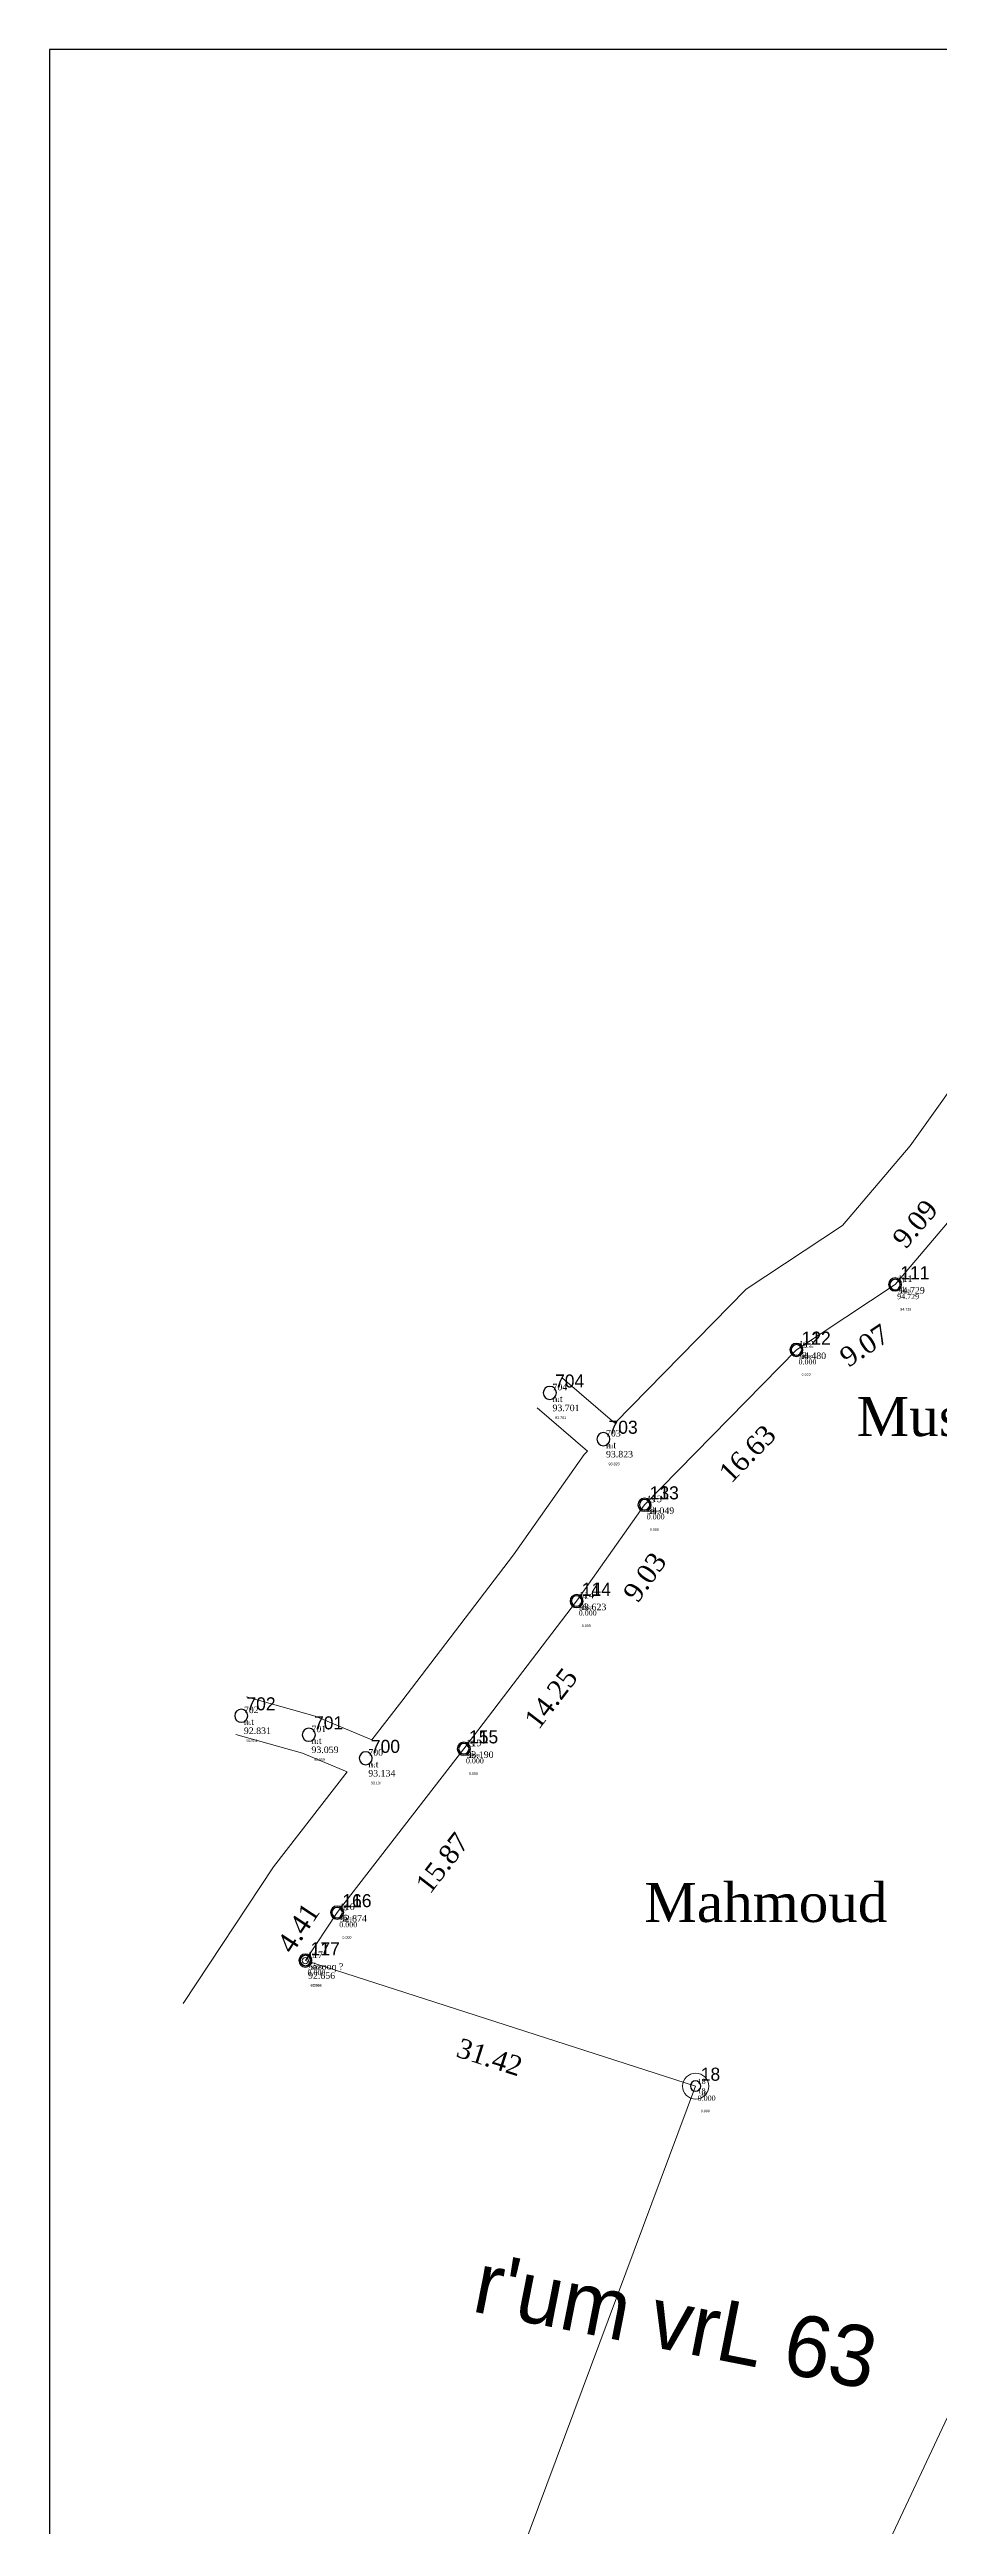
# Model space of a CAD drawing. Header units: millimetres. Extents: x 0 to 151572, y 0 to 180002.
# Drawn here: x 151242.4 to 151310.6, y 179811.9 to 180001.7 of the extents above; entities that cross this region are included whole.
import ezdxf

# ---------------------------------------------------------------- set-up
doc = ezdxf.new("R2010")
doc.units = ezdxf.units.MM
doc.layers.get('0').update_dxf_attribs({"linetype": 'CONTINUOUS'})
doc.layers.get('DEFPOINTS').update_dxf_attribs({"linetype": 'CONTINUOUS'})
for name, color, linetype in [('11', 7, 'CONTINUOUS'), ('12', 7, 'CONTINUOUS'), ('13', 7, 'CONTINUOUS'), ('14', 7, 'CONTINUOUS'), ('15', 7, 'CONTINUOUS'), ('16', 7, 'CONTINUOUS'), ('17', 7, 'CONTINUOUS'), ('18', 7, 'CONTINUOUS'), ('5azooq', 7, 'CONTINUOUS'), ('DIM', 12, 'CONTINUOUS'), ('DIM6', 2, 'CONTINUOUS'), ('FRAME', 7, 'CONTINUOUS'), ('Layer1', 4, 'CONTINUOUS'), ('LINE', 3, 'CONTINUOUS'), ('n.t', 7, 'CONTINUOUS'), ('Point_Codes', 7, 'CONTINUOUS'), ('Point_Elevations', 7, 'CONTINUOUS'), ('Point_Names', 7, 'CONTINUOUS')]:
    doc.layers.add(name, color=color, linetype=linetype)
doc.styles.add('F1', font='f1.shx', dxfattribs={"height": 0.5})
doc.styles.add('MONOTEXT', font='txt')
doc.styles.get("Standard").update_dxf_attribs({"font": 'times.ttf', "height": 1})
doc.dimstyles.new('250', dxfattribs={"dimtxt": 1.5, "dimasz": 0.18, "dimexe": 0.18, "dimexo": 0.0625, "dimgap": 0.09, "dimtad": 0, "dimzin": 0, "dimdsep": 46, "dimtxsty": 'Standard', "dimcen": 0.09, "dimse1": 1, "dimse2": 1, "dimsd1": 1, "dimsd2": 1, "dimclrt": 2, "dimazin": 0, "dimtfac": 1, "dimtofl": 0, "dimtmove": 0, "dimatfit": 3, "dimfxl": 1, "dimtolj": 1, "dimtzin": 0, "dimarcsym": 0})

# ---------------------------------------------------------------- blocks, each defined once
blk = doc.blocks.new('CIRCLE', base_point=(100, 100))
at = {"color": 0}
for start, end in [(90, 270), (270, 90)]:
    blk.add_arc((100, 100), 100, start, end, dxfattribs=at)
at = {"flags": 1}
for tag in ['NAME', 'FEATURE_CODE']:
    blk.add_attdef(tag, (0, 0), '', height=1, dxfattribs=at)
blk = doc.blocks.new('*D41')
at = {"layer": 'DEFPOINTS', "color": 0, "transparency": 16777216}
for p in [(151261.99, 179855.24), (151261.15, 179852.64), (151291.89, 179845.62)]:
    blk.add_point(p, dxfattribs=at)
at = {"layer": 'DIM6', "color": 2, "lineweight": 0, "transparency": 16777216, "insert": (151276.1, 179847.83), "char_height": 1.5, "attachment_point": 5, "rotation": 342.1522}
blk.add_mtext('\\A1;31.42', dxfattribs=at)
blk = doc.blocks.new('*D40')
at = {"layer": 'DEFPOINTS', "color": 0, "transparency": 16777216}
for p in [(151264.42, 179858.92), (151260.46, 179856.26), (151261.99, 179855.24)]:
    blk.add_point(p, dxfattribs=at)
at = {"layer": 'DIM6', "color": 2, "lineweight": 0, "transparency": 16777216, "insert": (151261.45, 179857.75), "char_height": 1.5, "attachment_point": 5, "rotation": 56.5016}
blk.add_mtext('\\A1;4.41', dxfattribs=at)
blk = doc.blocks.new('*D39')
at = {"layer": 'DEFPOINTS', "color": 0, "transparency": 16777216}
for p in [(151274.13, 179871.48), (151277.34, 179869), (151264.42, 179858.92)]:
    blk.add_point(p, dxfattribs=at)
at = {"layer": 'DIM6', "color": 2, "lineweight": 0, "transparency": 16777216, "insert": (151272.49, 179862.72), "char_height": 1.5, "attachment_point": 5, "rotation": 52.2963}
blk.add_mtext('\\A1;15.87', dxfattribs=at)
blk = doc.blocks.new('*D38')
at = {"layer": 'DEFPOINTS', "color": 0, "transparency": 16777216}
for p in [(151282.77, 179882.8), (151274.13, 179871.48), (151276.49, 179869.68)]:
    blk.add_point(p, dxfattribs=at)
at = {"layer": 'DIM6', "color": 2, "lineweight": 0, "transparency": 16777216, "insert": (151280.81, 179875.34), "char_height": 1.5, "attachment_point": 5, "rotation": 52.6562}
blk.add_mtext('\\A1;14.25', dxfattribs=at)
blk = doc.blocks.new('*D37')
at = {"layer": 'DEFPOINTS', "color": 0, "transparency": 16777216}
for p in [(151287.97, 179890.18), (151282.77, 179882.8), (151285.39, 179880.95)]:
    blk.add_point(p, dxfattribs=at)
at = {"layer": 'DIM6', "color": 2, "lineweight": 0, "transparency": 16777216, "insert": (151288, 179884.64), "char_height": 1.5, "attachment_point": 5, "rotation": 54.8137}
blk.add_mtext('\\A1;9.03', dxfattribs=at)
blk = doc.blocks.new('*D36')
at = {"layer": 'DEFPOINTS', "color": 0, "transparency": 16777216}
for p in [(151299.61, 179902.06), (151287.97, 179890.18), (151290.04, 179888.16)]:
    blk.add_point(p, dxfattribs=at)
at = {"layer": 'DIM6', "color": 2, "lineweight": 0, "transparency": 16777216, "insert": (151295.86, 179894.1), "char_height": 1.5, "attachment_point": 5, "rotation": 45.5641}
blk.add_mtext('\\A1;16.63', dxfattribs=at)
blk = doc.blocks.new('*D35')
at = {"layer": 'DEFPOINTS', "color": 0, "transparency": 16777216}
for p in [(151307.17, 179907.07), (151299.61, 179902.06), (151301.06, 179899.88)]:
    blk.add_point(p, dxfattribs=at)
at = {"layer": 'DIM6', "color": 2, "lineweight": 0, "transparency": 16777216, "insert": (151304.84, 179902.39), "char_height": 1.5, "attachment_point": 5, "rotation": 33.5629}
blk.add_mtext('\\A1;9.07', dxfattribs=at)
blk = doc.blocks.new('*D34')
at = {"layer": 'DEFPOINTS', "color": 0, "transparency": 16777216}
for p in [(151313.06, 179914), (151305.78, 179908.25), (151307.17, 179907.07)]:
    blk.add_point(p, dxfattribs=at)
at = {"layer": 'DIM6', "color": 2, "lineweight": 0, "transparency": 16777216, "insert": (151308.72, 179911.72), "char_height": 1.5, "attachment_point": 5, "rotation": 49.6686}
blk.add_mtext('\\A1;9.09', dxfattribs=at)
blk = doc.blocks.new('A$C45845B06')
at = {"layer": '11', "color": 30}
ref = blk.add_blockref('CIRCLE', (45.59, 229.77, 94.73), dxfattribs=dict(at, xscale=0.003999999986262992, yscale=0.003999999986262992, zscale=0.003999999986262992))
ref.add_attrib('NAME', '11', (45.75, 229.93, 94.73), dxfattribs={"layer": '0', "height": 0.4})
ref.add_attrib('FEATURE_CODE', '11', (45.75, 229.21, 94.73), dxfattribs={"layer": '0', "height": 0.4})
ref.add_attrib('ELEVATION', '94.729', (45.75, 228.65, 94.73), dxfattribs={"layer": '0', "height": 0.4})
at = {"layer": '12', "color": 30}
ref = blk.add_blockref('CIRCLE', (38.03, 224.76), dxfattribs=dict(at, xscale=0.003999999986262992, yscale=0.003999999986262992, zscale=0.003999999986262992))
ref.add_attrib('NAME', '12', (38.19, 224.92), dxfattribs={"layer": '0', "height": 0.4})
ref.add_attrib('FEATURE_CODE', '12', (38.19, 224.2), dxfattribs={"layer": '0', "height": 0.4})
ref.add_attrib('ELEVATION', '0.000', (38.19, 223.64), dxfattribs={"layer": '0', "height": 0.4})
at = {"layer": '13', "color": 30}
ref = blk.add_blockref('CIRCLE', (26.39, 212.89), dxfattribs=dict(at, xscale=0.003999999986262992, yscale=0.003999999986262992, zscale=0.003999999986262992))
ref.add_attrib('NAME', '13', (26.55, 213.05), dxfattribs={"layer": '0', "height": 0.4})
ref.add_attrib('FEATURE_CODE', '13', (26.55, 212.33), dxfattribs={"layer": '0', "height": 0.4})
ref.add_attrib('ELEVATION', '0.000', (26.55, 211.77), dxfattribs={"layer": '0', "height": 0.4})
at = {"layer": '14', "color": 30}
ref = blk.add_blockref('CIRCLE', (21.18, 205.51), dxfattribs=dict(at, xscale=0.003999999986262992, yscale=0.003999999986262992, zscale=0.003999999986262992))
ref.add_attrib('NAME', '14', (21.34, 205.67), dxfattribs={"layer": '0', "height": 0.4})
ref.add_attrib('FEATURE_CODE', '14', (21.34, 204.95), dxfattribs={"layer": '0', "height": 0.4})
ref.add_attrib('ELEVATION', '0.000', (21.34, 204.39), dxfattribs={"layer": '0', "height": 0.4})
at = {"layer": '15', "color": 30}
ref = blk.add_blockref('CIRCLE', (12.54, 194.18), dxfattribs=dict(at, xscale=0.003999999986262992, yscale=0.003999999986262992, zscale=0.003999999986262992))
ref.add_attrib('NAME', '15', (12.7, 194.34), dxfattribs={"layer": '0', "height": 0.4})
ref.add_attrib('FEATURE_CODE', '15', (12.7, 193.62), dxfattribs={"layer": '0', "height": 0.4})
ref.add_attrib('ELEVATION', '0.000', (12.7, 193.06), dxfattribs={"layer": '0', "height": 0.4})
at = {"layer": '16', "color": 30}
ref = blk.add_blockref('CIRCLE', (2.83, 181.62), dxfattribs=dict(at, xscale=0.003999999986262992, yscale=0.003999999986262992, zscale=0.003999999986262992))
ref.add_attrib('NAME', '16', (2.99, 181.78), dxfattribs={"layer": '0', "height": 0.4})
ref.add_attrib('FEATURE_CODE', '16', (2.99, 181.06), dxfattribs={"layer": '0', "height": 0.4})
ref.add_attrib('ELEVATION', '0.000', (2.99, 180.5), dxfattribs={"layer": '0', "height": 0.4})
at = {"layer": '17', "color": 30}
ref = blk.add_blockref('CIRCLE', (0.4, 177.95), dxfattribs=dict(at, xscale=0.003999999986262992, yscale=0.003999999986262992, zscale=0.003999999986262992))
ref.add_attrib('NAME', '17', (0.56, 178.11), dxfattribs={"layer": '0', "height": 0.4})
ref.add_attrib('FEATURE_CODE', '17', (0.56, 177.39), dxfattribs={"layer": '0', "height": 0.4})
ref.add_attrib('ELEVATION', '0.000', (0.56, 176.83), dxfattribs={"layer": '0', "height": 0.4})
at = {"layer": '18', "color": 30}
ref = blk.add_blockref('CIRCLE', (30.3, 168.32), dxfattribs=dict(at, xscale=0.003999999986262992, yscale=0.003999999986262992, zscale=0.003999999986262992))
ref.add_attrib('NAME', '18', (30.46, 168.48), dxfattribs={"layer": '0', "height": 0.4})
ref.add_attrib('FEATURE_CODE', '18', (30.46, 167.76), dxfattribs={"layer": '0', "height": 0.4})
ref.add_attrib('ELEVATION', '0.000', (30.46, 167.2), dxfattribs={"layer": '0', "height": 0.4})
at = {"layer": 'Point_Codes', "color": 6, "char_height": 0.3, "attachment_point": 1, "style": 'MONOTEXT'}
for s, insert in [('11', (45.99, 229.37, 94.73)), ('12', (38.43, 224.36)), ('13', (26.79, 212.49)), ('14', (21.58, 205.11)), ('15', (12.94, 193.78)), ('16', (3.23, 181.22)), ('17', (0.8, 177.55)), ('18', (30.7, 167.92))]:
    blk.add_mtext(s, dxfattribs=dict(at, insert=insert))
at = {"layer": 'Point_Elevations', "color": 4, "char_height": 0.2, "attachment_point": 1, "style": 'MONOTEXT'}
for s, insert in [('94.729', (45.99, 227.97, 94.73)), ('0.000', (38.43, 222.96)), ('0.000', (26.79, 211.09)), ('0.000', (21.58, 203.71)), ('0.000', (12.94, 192.38)), ('0.000', (3.23, 179.82)), ('0.000', (0.8, 176.15)), ('0.000', (30.7, 166.52))]:
    blk.add_mtext(s, dxfattribs=dict(at, insert=insert))
at = {"layer": 'Point_Names', "color": 1, "char_height": 1, "width": 1, "attachment_point": 7, "style": 'MONOTEXT'}
for s, insert in [('11', (45.99, 230.17, 94.73)), ('12', (38.43, 225.16)), ('13', (26.79, 213.29)), ('14', (21.58, 205.91)), ('15', (12.94, 194.58)), ('16', (3.23, 182.02)), ('17', (0.8, 178.35)), ('18', (30.7, 168.72))]:
    blk.add_mtext(s, dxfattribs=dict(at, insert=insert))

msp = doc.modelspace()

# ---------------------------------------------------------------- linework, layer by layer
at = {"layer": 'DIM', "color": 7, "lineweight": 0, "flags": 128}
for points in [[(151285.7, 179896.436), (151295.772, 179906.708), (151303.15, 179911.603), (151308.322, 179917.695), (151313.502, 179924.924), (151316.109, 179933.177), (151324.864, 179945.163), (151334.701, 179958.272), (151334.701, 179958.272), (151343.154, 179962.366), (151352.172, 179962.402), (151363.766, 179960.235), (151388.849, 179955.915)], [(151274.503, 179799.068), (151291.893, 179845.615), (151261.988, 179855.244), (151264.422, 179858.922), (151274.129, 179871.479), (151282.77, 179882.804), (151287.974, 179890.185), (151299.615, 179902.057), (151307.175, 179907.073), (151313.055, 179913.999), (151318.936, 179922.206), (151321.534, 179930.432), (151328.422, 179939.861), (151342.08, 179943.235), (151341.049, 179954.68), (151344.542, 179956.371), (151351.628, 179956.4), (151362.478, 179954.372), (151384.099, 179950.626), (151414.856, 179833.303), (151437.645, 179788.494)], [(151267.084, 179872.176), (151269.37, 179875.134), (151277.932, 179886.354), (151283.35, 179894.039), (151283.596, 179894.29)], [(151252.618, 179851.958), (151259.54, 179862.417), (151265.183, 179869.716)]]:
    msp.add_lwpolyline(points, dxfattribs=at)
at = {"layer": 'DIM6', "color": 7, "lineweight": 0, "elevation": 91.302, "flags": 128}
msp.add_lwpolyline([(151358.946, 179819.291), (151343.806, 179829.555), (151341.449, 179832.204), (151339.318, 179836.616), (151337.233, 179846.837), (151335.067, 179860.759), (151329.19, 179858.715), (151319.718, 179838.41), (151319.718, 179838.41), (151297.261, 179790.609), (151297.261, 179790.609), (151297.261, 179790.609), (151297.261, 179790.609), (151303.947, 179787.335), (151312.004, 179784.391), (151316.629, 179782.063), (151320.906, 179781.257), (151322.972, 179781.551), (151331.191, 179787.637), (151339.639, 179794.969), (151349.226, 179804.078), (151358.946, 179819.291)], close=True, dxfattribs=at)
at = {"layer": 'DIM6', "color": 7, "lineweight": 0}
msp.add_circle((151291.893, 179845.615), 1, dxfattribs=at)
at = {"layer": 'Layer1', "color": 7, "linetype": 'Continuous'}
msp.add_lwpolyline([(151522.38, 179621.744), (151522.38, 180001.744), (151242.38, 180001.744), (151242.38, 179621.744)], close=True, dxfattribs=at)
at = {"layer": 'LINE', "color": 7, "lineweight": 0}
for p, q in [((151285.7, 179896.436, 93.82), (151281.702, 179899.895, 93.701)), ((151283.596, 179894.29, 93.816), (151279.739, 179897.627, 93.701))]:
    msp.add_line(p, q, dxfattribs=at)
at = {"layer": 'LINE', "color": 7, "lineweight": 0, "elevation": 93.134, "flags": 128}
for points in [[(151267.084, 179872.176), (151262.742, 179873.973), (151257.477, 179875.455)], [(151265.183, 179869.716), (151261.759, 179871.133), (151256.664, 179872.567)]]:
    msp.add_lwpolyline(points, dxfattribs=at)
at = {"layer": 'LINE', "color": 7, "lineweight": 0}
msp.add_circle((151261.988, 179855.244, 92.656), 0.24, dxfattribs=at)

# ---------------------------------------------------------------- block references
at = {"color": 7, "lineweight": 0}
msp.add_blockref('A$C45845B06', (151261.588, 179677.299), dxfattribs=at)
at = {"color": 7}
ref = msp.add_blockref('CIRCLE', (151307.175, 179907.073, 94.729), dxfattribs=dict(at, xscale=0.005, yscale=0.005, zscale=0.005))
ref.add_attrib('NAME', '111', (151307.375, 179907.273, 94.729), dxfattribs={"height": 0.5})
ref.add_attrib('ELEVATION', '94.729', (151307.375, 179906.373, 94.729), dxfattribs={"height": 0.5})
ref = msp.add_blockref('CIRCLE', (151299.615, 179902.057, 94.48), dxfattribs=dict(at, xscale=0.005, yscale=0.005, zscale=0.005))
ref.add_attrib('NAME', '112', (151299.815, 179902.257, 94.48), dxfattribs={"height": 0.5})
ref.add_attrib('ELEVATION', '94.480', (151299.815, 179901.357, 94.48), dxfattribs={"height": 0.5})
ref = msp.add_blockref('CIRCLE', (151287.974, 179890.185, 94.049), dxfattribs=dict(at, xscale=0.005, yscale=0.005, zscale=0.005))
ref.add_attrib('NAME', '113', (151288.174, 179890.385, 94.049), dxfattribs={"height": 0.5})
ref.add_attrib('ELEVATION', '94.049', (151288.174, 179889.485, 94.049), dxfattribs={"height": 0.5})
ref = msp.add_blockref('CIRCLE', (151282.77, 179882.804, 93.623), dxfattribs=dict(at, xscale=0.005, yscale=0.005, zscale=0.005))
ref.add_attrib('NAME', '114', (151282.97, 179883.004, 93.623), dxfattribs={"height": 0.5})
ref.add_attrib('ELEVATION', '93.623', (151282.97, 179882.104, 93.623), dxfattribs={"height": 0.5})
ref = msp.add_blockref('CIRCLE', (151274.129, 179871.479, 93.19), dxfattribs=dict(at, xscale=0.005, yscale=0.005, zscale=0.005))
ref.add_attrib('NAME', '115', (151274.329, 179871.679, 93.19), dxfattribs={"height": 0.5})
ref.add_attrib('ELEVATION', '93.190', (151274.329, 179870.779, 93.19), dxfattribs={"height": 0.5})
ref = msp.add_blockref('CIRCLE', (151264.422, 179858.922, 92.874), dxfattribs=dict(at, xscale=0.005, yscale=0.005, zscale=0.005))
ref.add_attrib('NAME', '116', (151264.622, 179859.122, 92.874), dxfattribs={"height": 0.5})
ref.add_attrib('ELEVATION', '92.874', (151264.622, 179858.222, 92.874), dxfattribs={"height": 0.5})
at = {"layer": '5azooq', "color": 7}
ref = msp.add_blockref('CIRCLE', (151261.988, 179855.244, 92.656), dxfattribs=dict(at, xscale=0.005, yscale=0.005, zscale=0.005))
ref.add_attrib('NAME', '117', (151262.188, 179855.444, 92.656), dxfattribs={"layer": '0', "height": 0.5})
ref.add_attrib('FEATURE_CODE', '5azooq ?', (151262.188, 179854.544, 92.656), dxfattribs={"layer": '0', "height": 0.5})
ref.add_attrib('ELEVATION', '92.656', (151262.188, 179853.844, 92.656), dxfattribs={"layer": '0', "height": 0.5})
at = {"layer": 'n.t', "color": 7}
ref = msp.add_blockref('CIRCLE', (151280.72, 179898.761, 93.701), dxfattribs=dict(at, xscale=0.005, yscale=0.005, zscale=0.005))
ref.add_attrib('NAME', '704', (151280.92, 179898.961, 93.701), dxfattribs={"layer": '0', "height": 0.5})
ref.add_attrib('FEATURE_CODE', 'n.t', (151280.92, 179898.061, 93.701), dxfattribs={"layer": '0', "height": 0.5})
ref.add_attrib('ELEVATION', '93.701', (151280.92, 179897.361, 93.701), dxfattribs={"layer": '0', "height": 0.5})
ref = msp.add_blockref('CIRCLE', (151284.82, 179895.215, 93.823), dxfattribs=dict(at, xscale=0.005, yscale=0.005, zscale=0.005))
ref.add_attrib('NAME', '703', (151285.02, 179895.415, 93.823), dxfattribs={"layer": '0', "height": 0.5})
ref.add_attrib('FEATURE_CODE', 'n.t', (151285.02, 179894.515, 93.823), dxfattribs={"layer": '0', "height": 0.5})
ref.add_attrib('ELEVATION', '93.823', (151285.02, 179893.815, 93.823), dxfattribs={"layer": '0', "height": 0.5})
ref = msp.add_blockref('CIRCLE', (151257.071, 179874.011, 92.831), dxfattribs=dict(at, xscale=0.005, yscale=0.005, zscale=0.005))
ref.add_attrib('NAME', '702', (151257.271, 179874.211, 92.831), dxfattribs={"layer": '0', "height": 0.5})
ref.add_attrib('FEATURE_CODE', 'n.t', (151257.271, 179873.311, 92.831), dxfattribs={"layer": '0', "height": 0.5})
ref.add_attrib('ELEVATION', '92.831', (151257.271, 179872.611, 92.831), dxfattribs={"layer": '0', "height": 0.5})
ref = msp.add_blockref('CIRCLE', (151262.25, 179872.553, 93.059), dxfattribs=dict(at, xscale=0.005, yscale=0.005, zscale=0.005))
ref.add_attrib('NAME', '701', (151262.45, 179872.753, 93.059), dxfattribs={"layer": '0', "height": 0.5})
ref.add_attrib('FEATURE_CODE', 'n.t', (151262.45, 179871.853, 93.059), dxfattribs={"layer": '0', "height": 0.5})
ref.add_attrib('ELEVATION', '93.059', (151262.45, 179871.153, 93.059), dxfattribs={"layer": '0', "height": 0.5})
ref = msp.add_blockref('CIRCLE', (151266.606, 179870.75, 93.134), dxfattribs=dict(at, xscale=0.005, yscale=0.005, zscale=0.005))
ref.add_attrib('NAME', '700', (151266.806, 179870.95, 93.134), dxfattribs={"layer": '0', "height": 0.5})
ref.add_attrib('FEATURE_CODE', 'n.t', (151266.806, 179870.05, 93.134), dxfattribs={"layer": '0', "height": 0.5})
ref.add_attrib('ELEVATION', '93.134', (151266.806, 179869.35, 93.134), dxfattribs={"layer": '0', "height": 0.5})

# ---------------------------------------------------------------- texts
at = {"color": 7, "ltscale": 0.2}
for s, p in [('Mustafa', (151304.23, 179895.45)), ('Mahmoud', (151287.96, 179858.2))]:
    msp.add_text(s, height=3, dxfattribs=at).set_placement(p)
at = {"layer": 'FRAME', "color": 7, "style": 'F1'}
msp.add_text("r'um vrL 63", height=4.6875, rotation=348.85001, dxfattribs=at).set_placement((151274.64, 179828.373))
at = {"layer": 'Point_Codes', "color": 7, "char_height": 0.2, "width": 0.8, "attachment_point": 1, "style": 'MONOTEXT'}
for s, insert in [('n.t', (151281.12, 179898.361, 93.701)), ('n.t', (151285.22, 179894.815, 93.823)), ('n.t', (151257.471, 179873.611, 92.831)), ('n.t', (151262.65, 179872.153, 93.059)), ('n.t', (151267.006, 179870.35, 93.134)), ('5azooq_?', (151262.388, 179854.844, 92.656))]:
    msp.add_mtext(s, dxfattribs=dict(at, insert=insert))
at = {"layer": 'Point_Elevations', "color": 7, "char_height": 0.2, "width": 1.4, "attachment_point": 1, "style": 'MONOTEXT'}
for s, insert in [('94.729', (151307.575, 179906.673, 94.729)), ('94.480', (151300.015, 179901.657, 94.48)), ('93.701', (151281.12, 179896.961, 93.701)), ('93.823', (151285.22, 179893.415, 93.823)), ('94.049', (151288.374, 179889.785, 94.049)), ('93.623', (151283.17, 179882.404, 93.623)), ('92.831', (151257.471, 179872.211, 92.831)), ('93.059', (151262.65, 179870.753, 93.059)), ('93.190', (151274.529, 179871.079, 93.19)), ('93.134', (151267.006, 179868.95, 93.134)), ('92.874', (151264.822, 179858.522, 92.874)), ('92.656', (151262.388, 179853.444, 92.656))]:
    msp.add_mtext(s, dxfattribs=dict(at, insert=insert))
at = {"layer": 'Point_Names', "color": 7, "char_height": 1, "width": 3, "attachment_point": 7, "style": 'MONOTEXT'}
for s, insert in [('111', (151307.575, 179907.473, 94.729)), ('112', (151300.015, 179902.457, 94.48)), ('704', (151281.12, 179899.161, 93.701)), ('703', (151285.22, 179895.615, 93.823)), ('113', (151288.374, 179890.585, 94.049)), ('114', (151283.17, 179883.204, 93.623)), ('702', (151257.471, 179874.411, 92.831)), ('701', (151262.65, 179872.953, 93.059)), ('700', (151267.006, 179871.15, 93.134)), ('115', (151274.529, 179871.879, 93.19)), ('116', (151264.822, 179859.322, 92.874)), ('117', (151262.388, 179855.644, 92.656))]:
    msp.add_mtext(s, dxfattribs=dict(at, insert=insert))

# ---------------------------------------------------------------- dimensions: what is measured, and where the dimension line sits
at = {"layer": 'DIM6', "color": 7, "lineweight": 0}
for p1, p2, distance, picture, middle in [((151313.055, 179913.999), (151307.175, 179907.073), -1.824, '*D34', (151308.725, 179911.716)), ((151307.175, 179907.073), (151299.615, 179902.057), 2.607, '*D35', (151304.836, 179902.393)), ((151299.615, 179902.057), (151287.974, 179890.185), 2.89, '*D36', (151295.858, 179894.098)), ((151287.974, 179890.185), (151282.77, 179882.804), 3.21, '*D37', (151287.995, 179884.645)), ((151282.77, 179882.804), (151274.129, 179871.479), 2.966, '*D38', (151280.808, 179875.343)), ((151264.422, 179858.922), (151274.129, 179871.479), -4.057, '*D39', (151272.485, 179862.719)), ((151291.893, 179845.615), (151261.988, 179855.244), 2.734, '*D41', (151276.103, 179847.827))]:
    dim = msp.add_aligned_dim(p1=p1, p2=p2, distance=distance, dimstyle='250', dxfattribs=at)
    dim.commit()
    dim.dimension.update_dxf_attribs({"geometry": picture, "text_midpoint": middle})
dim = msp.add_linear_dim(base=(151260.46, 179856.256), p1=(151264.422, 179858.922), p2=(151261.988, 179855.244), angle=236.50155, dimstyle='250', dxfattribs=at)
dim.commit()
dim.dimension.update_dxf_attribs({"geometry": '*D40', "text_midpoint": (151261.447, 179857.748), "dimtype": 161})

doc.saveas('drawing.dxf')
